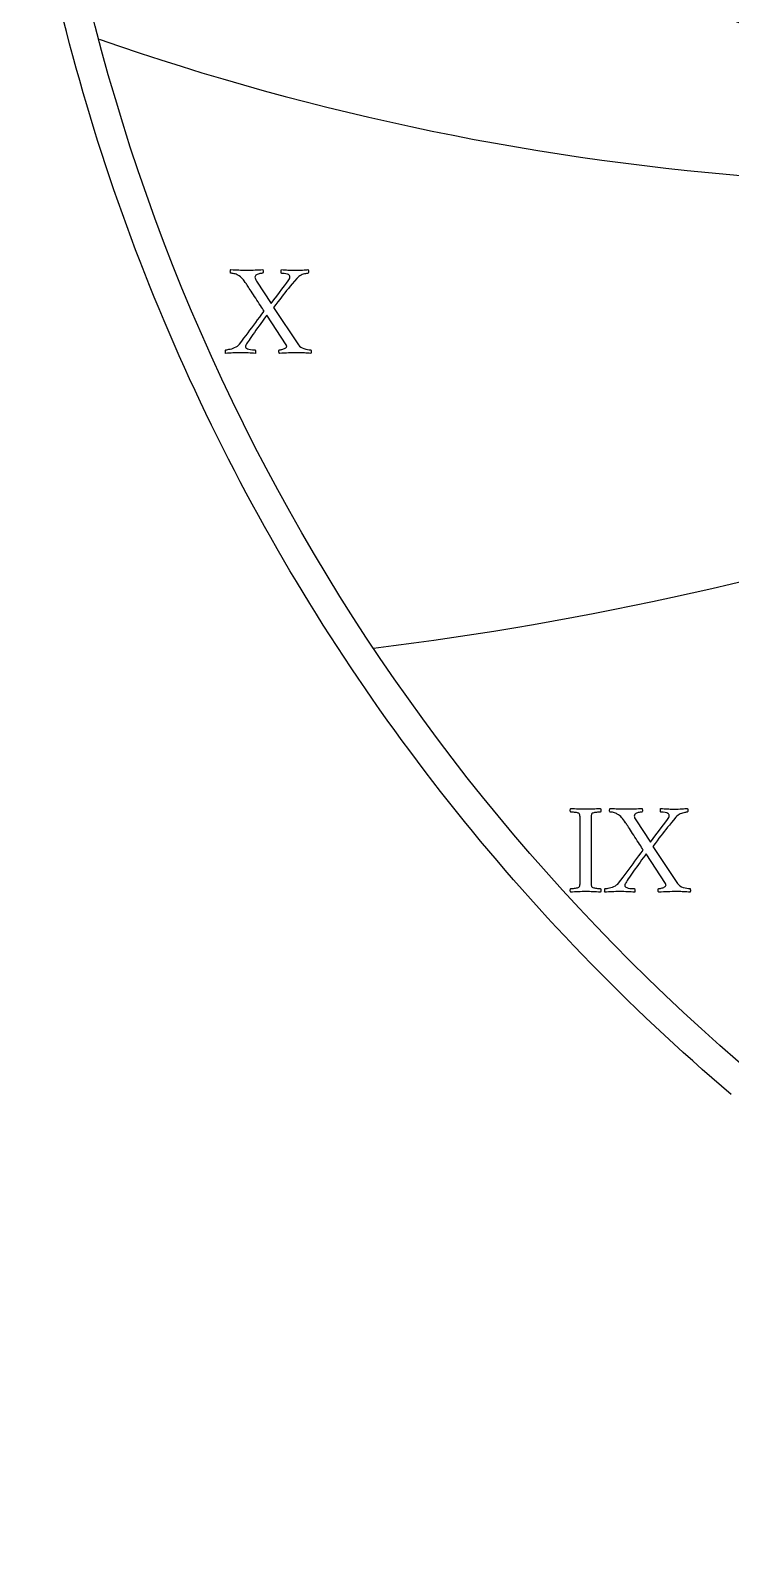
# Model space of a CAD drawing. Header units: millimetres. Extents: x -69 to 69, y -69 to 71.
# Drawn here: x -68.4 to -45, y -68.4 to -17.2 of the extents above; entities that cross this region are included whole.
import ezdxf

# ---------------------------------------------------------------- set-up
doc = ezdxf.new("R2010")
doc.units = ezdxf.units.MM
for name, color, linetype in [('CUT_OUTER', 1, 'Continuous'), ('ENGRAVE', 7, 'Continuous'), ('ENGRAVE_FINE', 8, 'Continuous'), ('TEXT', 5, 'Continuous')]:
    doc.layers.add(name, color=color, linetype=linetype)

msp = doc.modelspace()

# ---------------------------------------------------------------- linework, layer by layer
at = {"layer": 'CUT_OUTER'}
msp.add_lwpolyline([(-45.0004, -52.8198), (-45.3237, -52.5427), (-45.6452, -52.2636), (-45.965, -51.9826), (-46.2831, -51.6996), (-46.5995, -51.4146), (-46.9141, -51.1277), (-47.2269, -50.8389), (-47.538, -50.5481), (-47.8472, -50.2555), (-48.1547, -49.961), (-48.4603, -49.6646), (-48.7642, -49.3663), (-49.0661, -49.0661), (-49.3663, -48.7642), (-49.6646, -48.4603), (-49.961, -48.1547), (-50.2555, -47.8472), (-50.5481, -47.538), (-50.8389, -47.2269), (-51.1277, -46.9141), (-51.4146, -46.5995), (-51.6996, -46.2831), (-51.9826, -45.965), (-52.2636, -45.6452), (-52.5427, -45.3237), (-52.8198, -45.0004), (-53.095, -44.6755), (-53.3681, -44.3488), (-53.6392, -44.0205), (-53.9083, -43.6906), (-54.1754, -43.359), (-54.4404, -43.0258), (-54.7034, -42.6909), (-54.9643, -42.3545), (-55.2231, -42.0164), (-55.4799, -41.6768), (-55.7346, -41.3356), (-55.9872, -40.9928), (-56.2376, -40.6485), (-56.486, -40.3027), (-56.7322, -39.9553), (-56.9763, -39.6065), (-57.2183, -39.2561), (-57.458, -38.9043), (-57.6957, -38.551), (-57.9311, -38.1963), (-58.1644, -37.8401), (-58.3955, -37.4825), (-58.6244, -37.1235), (-58.8511, -36.7631), (-59.0755, -36.4013), (-59.2978, -36.0381), (-59.5178, -35.6736), (-59.7356, -35.3077), (-59.9511, -34.9405), (-60.1643, -34.572), (-60.3753, -34.2022), (-60.5841, -33.8311), (-60.7905, -33.4587), (-60.9947, -33.0851), (-61.1965, -32.7102), (-61.3961, -32.3341), (-61.5933, -31.9568), (-61.7882, -31.5783), (-61.9808, -31.1985), (-62.1711, -30.8176), (-62.359, -30.4356), (-62.5446, -30.0524), (-62.7278, -29.668), (-62.9087, -29.2826), (-63.0872, -28.896), (-63.2633, -28.5084), (-63.437, -28.1197), (-63.6084, -27.7299), (-63.7773, -27.3391), (-63.9439, -26.9473), (-64.108, -26.5544), (-64.2697, -26.1605), (-64.429, -25.7657), (-64.5859, -25.3699), (-64.7404, -24.9731), (-64.8924, -24.5754), (-65.042, -24.1768), (-65.1891, -23.7772), (-65.3337, -23.3768), (-65.476, -22.9755), (-65.6157, -22.5733), (-65.753, -22.1702), (-65.8878, -21.7664), (-66.0201, -21.3617), (-66.1499, -20.9562), (-66.2772, -20.5499), (-66.4021, -20.1429), (-66.5244, -19.735), (-66.6443, -19.3265), (-66.7616, -18.9172), (-66.8764, -18.5072), (-66.9887, -18.0965), (-67.0985, -17.6851), (-67.2057, -17.2731), (-67.3105, -16.8604)], dxfattribs=at)
at = {"layer": 'ENGRAVE'}
msp.add_circle((0, 0), 68.4, dxfattribs=at)
for centre, radius, start, end in [((-37.403, 64.7839), 87.1817, 250.772045, 281.064755), ((-70.168, 70.168), 108.866, 276.97634, 299.695873)]:
    msp.add_arc(centre, radius, start, end, dxfattribs=at)
at = {"layer": 'ENGRAVE_FINE'}
msp.add_arc((0, 94.8342), 120.4247, 235.470784, 304.529216, dxfattribs=at)
at = {"layer": 'TEXT'}
for points in [[(-61.181, -25.2581), (-61.1049, -25.2577), (-61.0321, -25.2565), (-60.9625, -25.2545), (-60.8962, -25.2517), (-60.8317, -25.2486), (-60.7678, -25.2457), (-60.7044, -25.2432), (-60.6416, -25.2409), (-60.6378, -25.2517), (-60.6351, -25.2668), (-60.6335, -25.2862), (-60.633, -25.3099), (-60.6341, -25.3326), (-60.6373, -25.3487), (-60.6427, -25.3585), (-60.6502, -25.3617), (-60.6672, -25.3624), (-60.688, -25.3644), (-60.7125, -25.3678), (-60.7408, -25.3725), (-60.7705, -25.379), (-60.7991, -25.3876), (-60.8266, -25.3984), (-60.853, -25.4113), (-60.8757, -25.4271), (-60.8919, -25.4464), (-60.9016, -25.4692), (-60.9048, -25.4955), (-60.9016, -25.5211), (-60.8919, -25.5505), (-60.8757, -25.5836), (-60.853, -25.6206), (-60.3655, -26.3714), (-60.2716, -26.246), (-60.1799, -26.1243), (-60.0904, -26.0065), (-60.003, -25.8924), (-59.9226, -25.7864), (-59.8541, -25.6929), (-59.7975, -25.6117), (-59.7527, -25.5429), (-59.747, -25.5321), (-59.7425, -25.5213), (-59.7394, -25.5106), (-59.7376, -25.4998), (-59.7367, -25.4901), (-59.736, -25.4825), (-59.7356, -25.4771), (-59.7355, -25.4739), (-59.7387, -25.4582), (-59.7484, -25.4415), (-59.7646, -25.4237), (-59.7873, -25.4048), (-59.821, -25.3878), (-59.8703, -25.3757), (-59.9353, -25.3684), (-60.016, -25.366), (-60.0218, -25.361), (-60.0262, -25.3504), (-60.0293, -25.334), (-60.0311, -25.3121), (-60.0315, -25.289), (-60.0305, -25.2695), (-60.0282, -25.2534), (-60.0246, -25.2409), (-59.9638, -25.2451), (-59.9065, -25.249), (-59.8527, -25.2526), (-59.8024, -25.256), (-59.7526, -25.2588), (-59.7004, -25.2608), (-59.6458, -25.262), (-59.5888, -25.2624), (-59.51, -25.2619), (-59.4378, -25.2603), (-59.372, -25.2576), (-59.3126, -25.2538), (-59.259, -25.2498), (-59.2102, -25.2463), (-59.1662, -25.2433), (-59.1271, -25.2409), (-59.1232, -25.2511), (-59.1201, -25.2646), (-59.1178, -25.2813), (-59.1163, -25.3013), (-59.1167, -25.3215), (-59.1201, -25.339), (-59.1264, -25.3539), (-59.1357, -25.366), (-59.1475, -25.3667), (-59.1654, -25.3687), (-59.1895, -25.3721), (-59.2199, -25.3768), (-59.2541, -25.3838), (-59.29, -25.3941), (-59.3275, -25.4075), (-59.3666, -25.4243), (-59.4055, -25.4449), (-59.4426, -25.4701), (-59.4778, -25.4999), (-59.5111, -25.5343), (-59.5884, -25.6281), (-59.6605, -25.7155), (-59.7275, -25.7964), (-59.7894, -25.8708), (-59.8484, -25.9423), (-59.9065, -26.0143), (-59.9638, -26.0869), (-60.0203, -26.1599), (-60.0788, -26.2368), (-60.1422, -26.3207), (-60.2104, -26.4115), (-60.2835, -26.5094), (-59.455, -27.7521), (-59.4208, -27.7942), (-59.3784, -27.8298), (-59.328, -27.8589), (-59.2695, -27.8816), (-59.2083, -27.8985), (-59.1498, -27.9107), (-59.0939, -27.918), (-59.0408, -27.9204), (-59.0353, -27.9309), (-59.0316, -27.9452), (-59.0299, -27.9633), (-59.03, -27.9851), (-59.0312, -28.0064), (-59.0327, -28.0229), (-59.0345, -28.0345), (-59.0365, -28.0412), (-59.0969, -28.037), (-59.153, -28.0331), (-59.2048, -28.0295), (-59.2522, -28.0261), (-59.3, -28.0233), (-59.3525, -28.0212), (-59.41, -28.02), (-59.4723, -28.0196), (-59.5579, -28.02), (-59.6379, -28.0212), (-59.7122, -28.0233), (-59.7808, -28.0261), (-59.8494, -28.0295), (-59.9237, -28.0331), (-60.0037, -28.037), (-60.0893, -28.0412), (-60.0969, -28.0304), (-60.1023, -28.0153), (-60.1055, -27.9959), (-60.1066, -27.9722), (-60.1055, -27.9495), (-60.1023, -27.9333), (-60.0969, -27.9236), (-60.0893, -27.9204), (-60.0743, -27.9196), (-60.0553, -27.9172), (-60.0323, -27.9131), (-60.0052, -27.9074), (-59.9764, -27.9), (-59.9485, -27.8907), (-59.9214, -27.8795), (-59.8951, -27.8665), (-59.8725, -27.8518), (-59.8563, -27.8357), (-59.8466, -27.8183), (-59.8434, -27.7996), (-59.8438, -27.7949), (-59.845, -27.7893), (-59.847, -27.783), (-59.8498, -27.7758), (-59.8532, -27.7687), (-59.8568, -27.7624), (-59.8608, -27.7568), (-59.8649, -27.7521), (-60.5078, -26.7597), (-60.5563, -26.824), (-60.6065, -26.8918), (-60.6587, -26.9632), (-60.7128, -27.038), (-60.7674, -27.1142), (-60.8212, -27.1896), (-60.8742, -27.2641), (-60.9264, -27.3379), (-60.9763, -27.4091), (-61.0224, -27.476), (-61.0647, -27.5385), (-61.1033, -27.5968), (-61.137, -27.6486), (-61.1648, -27.6917), (-61.1866, -27.7262), (-61.2025, -27.7521), (-61.205, -27.757), (-61.2079, -27.7629), (-61.2114, -27.7699), (-61.2155, -27.778), (-61.2193, -27.7869), (-61.222, -27.7963), (-61.2236, -27.8063), (-61.2241, -27.8168), (-61.2195, -27.8358), (-61.2058, -27.854), (-61.1828, -27.8714), (-61.1508, -27.888), (-61.1076, -27.9022), (-61.0515, -27.9123), (-60.9825, -27.9184), (-60.9005, -27.9204), (-60.8947, -27.9309), (-60.8902, -27.9452), (-60.8871, -27.9633), (-60.8854, -27.9851), (-60.885, -28.0064), (-60.8859, -28.0229), (-60.8882, -28.0345), (-60.8919, -28.0412), (-60.9504, -28.037), (-61.0094, -28.0331), (-61.069, -28.0295), (-61.1292, -28.0261), (-61.1893, -28.0233), (-61.2489, -28.0212), (-61.308, -28.02), (-61.3665, -28.0196), (-61.4455, -28.02), (-61.5186, -28.0212), (-61.5857, -28.0233), (-61.647, -28.0261), (-61.7058, -28.0295), (-61.7656, -28.0331), (-61.8266, -28.037), (-61.8886, -28.0412), (-61.892, -28.0289), (-61.8934, -28.0137), (-61.893, -27.9955), (-61.8908, -27.9743), (-61.8877, -27.954), (-61.8848, -27.9382), (-61.8823, -27.927), (-61.88, -27.9204), (-61.8669, -27.9194), (-61.8449, -27.9166), (-61.814, -27.9119), (-61.7743, -27.9053), (-61.7292, -27.8961), (-61.6826, -27.8837), (-61.6343, -27.8681), (-61.5844, -27.8492), (-61.5365, -27.8267), (-61.4943, -27.8001), (-61.4578, -27.7695), (-61.4269, -27.7349), (-61.349, -27.6335), (-61.2748, -27.5364), (-61.2044, -27.4436), (-61.1378, -27.3551), (-61.0732, -27.2687), (-61.0089, -27.182), (-60.9449, -27.095), (-60.8811, -27.0078), (-60.816, -26.9187), (-60.7479, -26.826), (-60.6768, -26.7299), (-60.6028, -26.6303), (-60.6283, -26.5891), (-60.6572, -26.5434), (-60.6897, -26.4931), (-60.7257, -26.4382), (-60.7638, -26.3804), (-60.8023, -26.3212), (-60.8414, -26.2607), (-60.8811, -26.1988), (-60.9205, -26.1373), (-60.9587, -26.078), (-60.996, -26.0208), (-61.0321, -25.9658), (-61.0661, -25.9143), (-61.0968, -25.8676), (-61.1243, -25.8258), (-61.1486, -25.7889), (-61.1684, -25.7587), (-61.1826, -25.7371), (-61.1911, -25.7241), (-61.1939, -25.7198), (-61.228, -25.6667), (-61.2613, -25.6195), (-61.2938, -25.5782), (-61.3255, -25.5429), (-61.3583, -25.5114), (-61.394, -25.4814), (-61.4327, -25.4531), (-61.4744, -25.4264), (-61.5034, -25.4104), (-61.5342, -25.3967), (-61.567, -25.3856), (-61.6017, -25.3768), (-61.6352, -25.3702), (-61.6648, -25.3655), (-61.6902, -25.3626), (-61.7117, -25.3617), (-61.7192, -25.3585), (-61.7246, -25.3487), (-61.7279, -25.3326), (-61.7289, -25.3099), (-61.7279, -25.2862), (-61.7246, -25.2668), (-61.7192, -25.2517), (-61.7117, -25.2409), (-61.6369, -25.2432), (-61.5677, -25.2457), (-61.5042, -25.2486), (-61.4463, -25.2517), (-61.3885, -25.2545), (-61.325, -25.2565), (-61.2558, -25.2577), (-61.181, -25.2581)], [(-49.8572, -43.2744), (-49.7951, -43.274), (-49.7337, -43.2728), (-49.6732, -43.2708), (-49.6134, -43.2679), (-49.5534, -43.2648), (-49.4921, -43.262), (-49.4294, -43.2595), (-49.3653, -43.2572), (-49.3579, -43.2674), (-49.3529, -43.2809), (-49.3504, -43.2976), (-49.3502, -43.3176), (-49.352, -43.3375), (-49.3551, -43.3542), (-49.3595, -43.3677), (-49.3653, -43.378), (-49.381, -43.3784), (-49.402, -43.3796), (-49.4284, -43.3816), (-49.4602, -43.3844), (-49.4942, -43.3881), (-49.5271, -43.3925), (-49.5589, -43.3978), (-49.5897, -43.4039), (-49.6167, -43.4111), (-49.6372, -43.42), (-49.6512, -43.4306), (-49.6587, -43.4427), (-49.6645, -43.4659), (-49.669, -43.4923), (-49.6721, -43.522), (-49.6738, -43.5549), (-49.6748, -43.5902), (-49.6755, -43.6272), (-49.6759, -43.6657), (-49.676, -43.7059), (-49.676, -43.7124), (-49.676, -43.7188), (-49.676, -43.7253), (-49.676, -43.7318), (-49.676, -43.7383), (-49.676, -43.7447), (-49.676, -43.7512), (-49.676, -43.7577), (-49.676, -45.557), (-49.676, -45.5634), (-49.676, -45.5699), (-49.676, -45.5764), (-49.676, -45.5829), (-49.676, -45.5893), (-49.676, -45.5958), (-49.676, -45.6023), (-49.676, -45.6087), (-49.6759, -45.6488), (-49.6755, -45.687), (-49.6748, -45.7232), (-49.6738, -45.7576), (-49.6721, -45.7896), (-49.669, -45.8186), (-49.6645, -45.8446), (-49.6587, -45.8676), (-49.6512, -45.8782), (-49.6372, -45.8881), (-49.6167, -45.8976), (-49.5897, -45.9065), (-49.5589, -45.9144), (-49.5271, -45.921), (-49.4942, -45.9263), (-49.4602, -45.9302), (-49.4284, -45.933), (-49.402, -45.9351), (-49.381, -45.9363), (-49.3653, -45.9367), (-49.3595, -45.9469), (-49.3551, -45.9604), (-49.352, -45.9771), (-49.3502, -45.9971), (-49.3504, -46.017), (-49.3529, -46.0338), (-49.3579, -46.0472), (-49.3653, -46.0575), (-49.4294, -46.0533), (-49.4921, -46.0494), (-49.5534, -46.0458), (-49.6134, -46.0424), (-49.6732, -46.0396), (-49.7337, -46.0375), (-49.7951, -46.0363), (-49.8572, -46.0359), (-49.9179, -46.0363), (-49.9791, -46.0375), (-50.0409, -46.0396), (-50.1032, -46.0424), (-50.166, -46.0458), (-50.2294, -46.0494), (-50.2933, -46.0533), (-50.3577, -46.0575), (-50.3652, -46.0472), (-50.3701, -46.0338), (-50.3727, -46.017), (-50.3728, -45.9971), (-50.3711, -45.9771), (-50.368, -45.9604), (-50.3635, -45.9469), (-50.3577, -45.9367), (-50.3421, -45.9363), (-50.3211, -45.9351), (-50.2946, -45.933), (-50.2628, -45.9302), (-50.2287, -45.9263), (-50.1954, -45.921), (-50.1629, -45.9144), (-50.1312, -45.9065), (-50.1036, -45.8976), (-50.0832, -45.8881), (-50.0701, -45.8782), (-50.0643, -45.8676), (-50.0566, -45.8399), (-50.0508, -45.8083), (-50.0469, -45.773), (-50.0449, -45.7339), (-50.044, -45.6921), (-50.0433, -45.6487), (-50.0429, -45.6036), (-50.0428, -45.557), (-50.0428, -43.7577), (-50.0429, -43.7109), (-50.0433, -43.6655), (-50.044, -43.6214), (-50.0449, -43.5786), (-50.0469, -43.5386), (-50.0508, -43.5026), (-50.0566, -43.4706), (-50.0643, -43.4427), (-50.0701, -43.4306), (-50.0832, -43.42), (-50.1036, -43.4111), (-50.1312, -43.4039), (-50.1629, -43.3978), (-50.1954, -43.3925), (-50.2287, -43.3881), (-50.2628, -43.3844), (-50.2946, -43.3816), (-50.3211, -43.3796), (-50.3421, -43.3784), (-50.3577, -43.378), (-50.3635, -43.3677), (-50.368, -43.3542), (-50.3711, -43.3375), (-50.3728, -43.3176), (-50.3727, -43.2976), (-50.3701, -43.2809), (-50.3652, -43.2674), (-50.3577, -43.2572), (-50.2933, -43.2595), (-50.2294, -43.262), (-50.166, -43.2648), (-50.1032, -43.2679), (-50.0409, -43.2708), (-49.9791, -43.2728), (-49.9179, -43.274), (-49.8572, -43.2744)], [(-48.511, -43.2744), (-48.4349, -43.274), (-48.3621, -43.2728), (-48.2925, -43.2708), (-48.2262, -43.2679), (-48.1618, -43.2648), (-48.0978, -43.262), (-48.0345, -43.2595), (-47.9716, -43.2572), (-47.9679, -43.2679), (-47.9652, -43.283), (-47.9635, -43.3025), (-47.963, -43.3262), (-47.9641, -43.3488), (-47.9673, -43.365), (-47.9727, -43.3747), (-47.9803, -43.378), (-47.9972, -43.3786), (-48.018, -43.3807), (-48.0426, -43.384), (-48.0709, -43.3888), (-48.1005, -43.3952), (-48.1291, -43.4039), (-48.1566, -43.4147), (-48.1831, -43.4276), (-48.2057, -43.4434), (-48.2219, -43.4627), (-48.2316, -43.4854), (-48.2348, -43.5117), (-48.2316, -43.5374), (-48.2219, -43.5667), (-48.2057, -43.5999), (-48.1831, -43.6369), (-47.6955, -44.3876), (-47.6016, -44.2622), (-47.5099, -44.1406), (-47.4204, -44.0228), (-47.333, -43.9087), (-47.2527, -43.8027), (-47.1842, -43.7091), (-47.1275, -43.628), (-47.0828, -43.5592), (-47.077, -43.5484), (-47.0725, -43.5376), (-47.0694, -43.5268), (-47.0677, -43.516), (-47.0667, -43.5063), (-47.0661, -43.4988), (-47.0656, -43.4934), (-47.0655, -43.4902), (-47.0687, -43.4745), (-47.0785, -43.4578), (-47.0946, -43.44), (-47.1173, -43.4211), (-47.151, -43.4041), (-47.2004, -43.392), (-47.2653, -43.3847), (-47.346, -43.3823), (-47.3518, -43.3773), (-47.3562, -43.3666), (-47.3593, -43.3503), (-47.3611, -43.3284), (-47.3615, -43.3053), (-47.3605, -43.2857), (-47.3582, -43.2697), (-47.3546, -43.2572), (-47.2938, -43.2613), (-47.2365, -43.2652), (-47.1827, -43.2689), (-47.1324, -43.2723), (-47.0826, -43.2751), (-47.0305, -43.2771), (-46.9758, -43.2783), (-46.9188, -43.2787), (-46.8401, -43.2782), (-46.7678, -43.2766), (-46.702, -43.2739), (-46.6427, -43.2701), (-46.589, -43.2661), (-46.5402, -43.2626), (-46.4962, -43.2596), (-46.4571, -43.2572), (-46.4532, -43.2674), (-46.4501, -43.2809), (-46.4478, -43.2976), (-46.4463, -43.3176), (-46.4467, -43.3378), (-46.4501, -43.3553), (-46.4564, -43.3702), (-46.4657, -43.3823), (-46.4775, -43.383), (-46.4954, -43.385), (-46.5196, -43.3884), (-46.5499, -43.3931), (-46.5841, -43.4001), (-46.62, -43.4103), (-46.6575, -43.4238), (-46.6966, -43.4405), (-46.7356, -43.4612), (-46.7726, -43.4864), (-46.8078, -43.5162), (-46.8411, -43.5506), (-46.9184, -43.6444), (-46.9905, -43.7318), (-47.0576, -43.8127), (-47.1194, -43.8871), (-47.1784, -43.9586), (-47.2365, -44.0306), (-47.2938, -44.1031), (-47.3503, -44.1762), (-47.4088, -44.2531), (-47.4722, -44.3369), (-47.5404, -44.4278), (-47.6135, -44.5257), (-46.785, -45.7684), (-46.7508, -45.8105), (-46.7085, -45.8461), (-46.658, -45.8752), (-46.5995, -45.8978), (-46.5383, -45.9148), (-46.4798, -45.927), (-46.4239, -45.9342), (-46.3708, -45.9367), (-46.3653, -45.9472), (-46.3617, -45.9615), (-46.3599, -45.9796), (-46.36, -46.0014), (-46.3612, -46.0227), (-46.3627, -46.0392), (-46.3645, -46.0507), (-46.3665, -46.0575), (-46.4269, -46.0533), (-46.483, -46.0494), (-46.5348, -46.0458), (-46.5823, -46.0424), (-46.63, -46.0396), (-46.6826, -46.0375), (-46.74, -46.0363), (-46.8023, -46.0359), (-46.8879, -46.0363), (-46.9679, -46.0375), (-47.0422, -46.0396), (-47.1108, -46.0424), (-47.1795, -46.0458), (-47.2537, -46.0494), (-47.3337, -46.0533), (-47.4193, -46.0575), (-47.4269, -46.0467), (-47.4323, -46.0316), (-47.4355, -46.0122), (-47.4366, -45.9885), (-47.4355, -45.9658), (-47.4323, -45.9496), (-47.4269, -45.9399), (-47.4193, -45.9367), (-47.4044, -45.9359), (-47.3853, -45.9334), (-47.3623, -45.9294), (-47.3352, -45.9237), (-47.3065, -45.9163), (-47.2786, -45.907), (-47.2515, -45.8958), (-47.2252, -45.8827), (-47.2025, -45.868), (-47.1863, -45.852), (-47.1766, -45.8346), (-47.1734, -45.8159), (-47.1738, -45.8111), (-47.175, -45.8056), (-47.177, -45.7993), (-47.1799, -45.7921), (-47.1832, -45.785), (-47.1869, -45.7786), (-47.1908, -45.7731), (-47.195, -45.7684), (-47.8379, -44.776), (-47.8863, -44.8403), (-47.9366, -44.9081), (-47.9888, -44.9795), (-48.0428, -45.0543), (-48.0974, -45.1305), (-48.1512, -45.2058), (-48.2042, -45.2804), (-48.2564, -45.3542), (-48.3063, -45.4254), (-48.3524, -45.4922), (-48.3948, -45.5548), (-48.4333, -45.6131), (-48.467, -45.6648), (-48.4948, -45.708), (-48.5166, -45.7425), (-48.5326, -45.7684), (-48.535, -45.7732), (-48.538, -45.7792), (-48.5415, -45.7862), (-48.5455, -45.7943), (-48.5493, -45.8032), (-48.552, -45.8126), (-48.5536, -45.8226), (-48.5541, -45.8331), (-48.5495, -45.8521), (-48.5358, -45.8703), (-48.5129, -45.8877), (-48.4808, -45.9043), (-48.4376, -45.9185), (-48.3815, -45.9286), (-48.3125, -45.9347), (-48.2305, -45.9367), (-48.2247, -45.9472), (-48.2203, -45.9615), (-48.2172, -45.9796), (-48.2154, -46.0014), (-48.215, -46.0227), (-48.216, -46.0392), (-48.2182, -46.0507), (-48.2219, -46.0575), (-48.2804, -46.0533), (-48.3395, -46.0494), (-48.3991, -46.0458), (-48.4592, -46.0424), (-48.5193, -46.0396), (-48.5789, -46.0375), (-48.638, -46.0363), (-48.6965, -46.0359), (-48.7755, -46.0363), (-48.8486, -46.0375), (-48.9158, -46.0396), (-48.977, -46.0424), (-49.0358, -46.0458), (-49.0956, -46.0494), (-49.1566, -46.0533), (-49.2186, -46.0575), (-49.222, -46.0452), (-49.2235, -46.03), (-49.2231, -46.0118), (-49.2208, -45.9906), (-49.2177, -45.9702), (-49.2148, -45.9545), (-49.2123, -45.9433), (-49.21, -45.9367), (-49.1969, -45.9357), (-49.1749, -45.9329), (-49.1441, -45.9282), (-49.1043, -45.9216), (-49.0592, -45.9124), (-49.0126, -45.9), (-48.9643, -45.8844), (-48.9144, -45.8655), (-48.8666, -45.843), (-48.8243, -45.8164), (-48.7878, -45.7858), (-48.7569, -45.7511), (-48.679, -45.6497), (-48.6048, -45.5527), (-48.5344, -45.4599), (-48.4678, -45.3714), (-48.4032, -45.285), (-48.3389, -45.1983), (-48.2749, -45.1113), (-48.2111, -45.0241), (-48.146, -44.935), (-48.0779, -44.8423), (-48.0068, -44.7462), (-47.9328, -44.6465), (-47.9583, -44.6054), (-47.9873, -44.5597), (-48.0198, -44.5094), (-48.0558, -44.4545), (-48.0938, -44.3967), (-48.1324, -44.3375), (-48.1715, -44.2769), (-48.2111, -44.2151), (-48.2505, -44.1536), (-48.2888, -44.0942), (-48.326, -44.0371), (-48.3621, -43.9821), (-48.3961, -43.9305), (-48.4268, -43.8839), (-48.4544, -43.8421), (-48.4786, -43.8051), (-48.4984, -43.7749), (-48.5126, -43.7534), (-48.5211, -43.7404), (-48.5239, -43.7361), (-48.558, -43.683), (-48.5913, -43.6358), (-48.6238, -43.5945), (-48.6555, -43.5592), (-48.6883, -43.5276), (-48.724, -43.4977), (-48.7627, -43.4694), (-48.8044, -43.4427), (-48.8334, -43.4267), (-48.8643, -43.413), (-48.897, -43.4018), (-48.9317, -43.3931), (-48.9653, -43.3865), (-48.9948, -43.3817), (-49.0203, -43.3789), (-49.0417, -43.378), (-49.0493, -43.3747), (-49.0547, -43.365), (-49.0579, -43.3488), (-49.059, -43.3262), (-49.0579, -43.3025), (-49.0547, -43.283), (-49.0493, -43.2679), (-49.0417, -43.2572), (-48.9669, -43.2595), (-48.8977, -43.262), (-48.8342, -43.2648), (-48.7763, -43.2679), (-48.7185, -43.2708), (-48.655, -43.2728), (-48.5858, -43.274), (-48.511, -43.2744)]]:
    msp.add_lwpolyline(points, close=True, dxfattribs=at)

doc.saveas('drawing.dxf')
